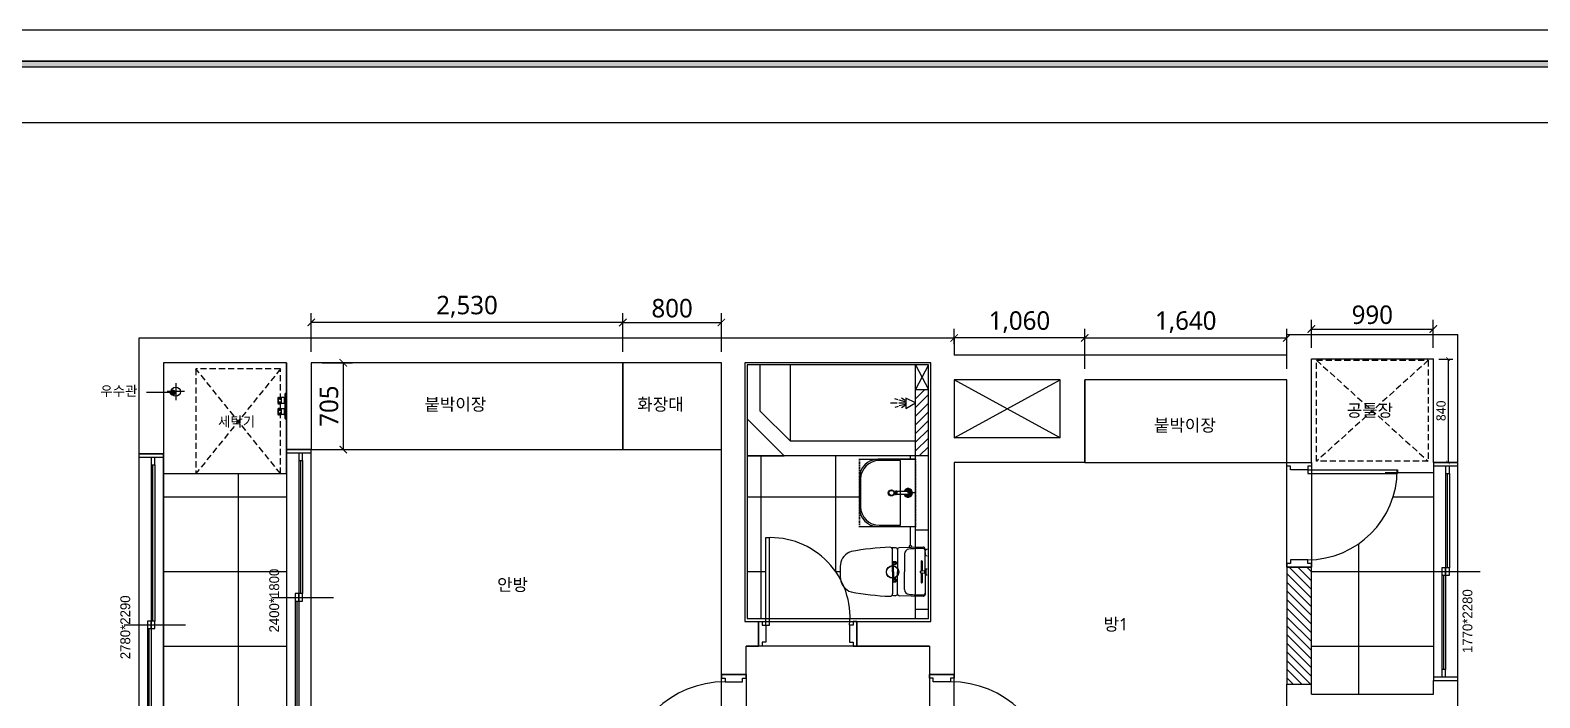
# Model space of a CAD drawing. Header units: inches. Extents: x 47110 to 276445, y 19043 to 183074.
# Drawn here: x 135595 to 147852, y 137089 to 142509 of the extents above; entities that cross this region are included whole.
import ezdxf
from ezdxf.enums import TextEntityAlignment as Align

# ---------------------------------------------------------------- set-up
doc = ezdxf.new("R2010")
doc.units = ezdxf.units.IN
doc.header["$LTSCALE"] = 50
doc.header["$MEASUREMENT"] = 0
doc.header["$PDSIZE"] = 700.071425
for name, pattern in [('DASHEDX2', [1.5, 1, -0.5]), ('DOT', [0.25, 0, -0.25]), ('HIDDEN', [0.375, 0.25, -0.125])]:
    doc.linetypes.add(name, pattern=pattern)
for name, color, linetype in [('03-WAL NEW', 3, 'Continuous'), ('04_FUR', 6, 'Continuous'), ('06-FUR', 6, 'Continuous'), ('08-HAT', 8, 'Continuous'), ('3.기호.계단선', 30, 'Continuous'), ('BATH', 4, 'Continuous'), ('C-WALL1', 2, 'Continuous'), ('CO-BATH', 6, 'Continuous'), ('fin', 5, 'Continuous'), ('FORM(YOURNAME)-11', 1, 'Continuous'), ('HAT', 8, 'Continuous'), ('HL', 6, 'HIDDEN'), ('Layer 1', 7, 'Continuous'), ('WAL NEW', 3, 'Continuous'), ('도면층2', 2, 'Continuous'), ('도면층4', 4, 'Continuous'), ('도면층5', 5, 'Continuous'), ('도면층8', 8, 'Continuous')]:
    doc.layers.add(name, color=color, linetype=linetype)
doc.layers.add('DIM', color=7, linetype='Continuous', lineweight=15)
doc.layers.add('text', color=7, linetype='Continuous', lineweight=0)
doc.styles.add('N 맑은고딕', font='malgun.ttf')
doc.styles.add('YOURNAME', font='@Microsoft JhengHei Light.ttf')
doc.styles.add('코레일둥고', font='')
doc.styles.get('코레일둥고').set_extended_font_data('THE정고딕110')
doc.dimstyles.new('JJ IN 30', dxfattribs={"dimscale": 30, "dimtxt": 2.5, "dimasz": 1, "dimexe": 1.25, "dimexo": 1.5, "dimtad": 1, "dimdec": 6, "dimlunit": 6, "dimtxsty": 'N 맑은고딕', "dimblk": 'ARCHTICK', "dimcen": 2.5, "dimclrd": 256, "dimclre": 256, "dimclrt": 256, "dimadec": 0, "dimazin": 0, "dimtfac": 1, "dimtdec": 6, "dimtix": 1, "dimtmove": 0, "dimatfit": 3, "dimldrblk": 'ARCHTICK', "dimfxl": 1, "dimarcsym": 0})
doc.dimstyles.new('JJ OUT 60', dxfattribs={"dimscale": 60, "dimtxt": 2.5, "dimasz": 1, "dimexe": 1.25, "dimexo": 1.5, "dimtad": 1, "dimdec": 6, "dimlunit": 6, "dimtxsty": 'N 맑은고딕', "dimblk": 'ARCHTICK', "dimcen": 2.5, "dimclrd": 256, "dimclre": 256, "dimclrt": 256, "dimadec": 0, "dimazin": 0, "dimtfac": 1, "dimtdec": 6, "dimtix": 1, "dimtmove": 0, "dimatfit": 3, "dimldrblk": 'ARCHTICK', "dimfxl": 1, "dimarcsym": 0})

# ---------------------------------------------------------------- blocks, each defined once
blk = doc.blocks.new('A$C004A4CAE')
at = {"layer": 'fin', "color": 6}
for p, q in [((0, 0), (0, 5)), ((200, 15), (10, 15)), ((36, 69), (36, 70)), ((84, 69), (36, 69)), ((51, 63), (36, 63)), ((51, 57), (36, 57)), ((51, 51), (36, 51)), ((36, 23), (36, 45)), ((84, 45), (36, 45)), ((82, 72), (38, 72)), ((82, 21), (38, 21)), ((43, 15), (43, 21)), ((84, 63), (69, 63)), ((84, 57), (69, 57)), ((84, 51), (69, 51)), ((77, 15), (77, 21)), ((84, 69), (84, 70)), ((84, 23), (84, 45)), ((126, 69), (126, 70)), ((174, 69), (126, 69)), ((141, 63), (126, 63)), ((141, 57), (126, 57)), ((141, 51), (126, 51)), ((174, 45), (126, 45)), ((126, 23), (126, 45)), ((172, 72), (128, 72)), ((172, 21), (128, 21)), ((133, 15), (133, 21)), ((174, 63), (159, 63)), ((174, 57), (159, 57)), ((174, 51), (159, 51)), ((167, 15), (167, 21)), ((174, 69), (174, 70)), ((174, 23), (174, 45)), ((210, 0), (210, 5))]:
    blk.add_line(p, q, dxfattribs=at)
for centre, radius, start, end in [((10, 5), 10, 90, 180), ((36, 66), 3, 90, 270), ((36, 60), 3, 90, 270), ((36, 54), 3, 90, 270), ((36, 48), 3, 90, 270), ((38, 70), 2, 90, 180), ((38, 23), 2, 180, 270), ((51, 66), 3, 90, 270), ((51, 60), 3, 90, 270), ((51, 54), 3, 90, 270), ((51, 48), 3, 90, 270), ((69, 66), 3, 270, 90), ((69, 60), 3, 270, 90), ((69, 54), 3, 270, 90), ((69, 48), 3, 270, 90), ((82, 70), 2, 0, 90), ((82, 23), 2, 270, 0), ((84, 66), 3, 270, 90), ((84, 60), 3, 270, 90), ((84, 54), 3, 270, 90), ((84, 48), 3, 270, 90), ((126, 66), 3, 90, 270), ((126, 60), 3, 90, 270), ((126, 54), 3, 90, 270), ((126, 48), 3, 90, 270), ((128, 70), 2, 90, 180), ((128, 23), 2, 180, 270), ((141, 66), 3, 90, 270), ((141, 60), 3, 90, 270), ((141, 54), 3, 90, 270), ((141, 48), 3, 90, 270), ((159, 66), 3, 270, 90), ((159, 60), 3, 270, 90), ((159, 54), 3, 270, 90), ((159, 48), 3, 270, 90), ((172, 70), 2, 0, 90), ((172, 23), 2, 270, 0), ((174, 66), 3, 270, 90), ((174, 60), 3, 270, 90), ((174, 54), 3, 270, 90), ((174, 48), 3, 270, 90), ((200, 5), 10, 0, 90)]:
    blk.add_arc(centre, radius, start, end, dxfattribs=at)
blk = doc.blocks.new('fffsere')
blk.add_circle((58066, 29979), 50)
at = {"layer": 'C-WALL1'}
for p, q in [((61266, 30869), (61266, 31539)), ((61266, 28149), (61266, 29069))]:
    blk.add_line(p, q, dxfattribs=at)
at = {"layer": 'Layer 1'}
blk.add_circle((52246, 31444), 37.5, dxfattribs=at)
at = {"layer": '도면층2'}
for p, q in [((58566, 31879), (51946, 31879)), ((51946, 31879), (51946, 30939)), ((58566, 31879), (58566, 31739)), ((61266, 31909), (62656, 31909)), ((61266, 31739), (61266, 31909)), ((62656, 30869), (62656, 31909)), ((53146, 31679), (52146, 31679)), ((52146, 31679), (52146, 30939)), ((53146, 31679), (53146, 30974)), ((56676, 31679), (53346, 31679)), ((53346, 31679), (53346, 30974)), ((56676, 29149), (56676, 31679)), ((61266, 31739), (58566, 31739)), ((61466, 30869), (61466, 31709)), ((61466, 31709), (62456, 31709)), ((62456, 30869), (62456, 31709)), ((59426, 31539), (58566, 31539)), ((58566, 31539), (58566, 31069)), ((59426, 31069), (59426, 31539)), ((59626, 30869), (59626, 31539)), ((61266, 31539), (59626, 31539)), ((59426, 31069), (58566, 31069)), ((52146, 30939), (51946, 30939)), ((51946, 30939), (52146, 30939)), ((53146, 30974), (53346, 30974)), ((59626, 30869), (58566, 30869)), ((58566, 30869), (58566, 29149)), ((62456, 30869), (62656, 30869)), ((56976, 29579), (56976, 29379)), ((57776, 29579), (57776, 29379)), ((56876, 29149), (56876, 29379)), ((56876, 29379), (56976, 29379)), ((57776, 29379), (58366, 29379)), ((58366, 29379), (58366, 29149)), ((56676, 29149), (56876, 29149)), ((58566, 29149), (58366, 29149)), ((61466, 28989), (61466, 29069)), ((62456, 28989), (62456, 29099)), ((62456, 29099), (62656, 29099)), ((62656, 28019), (62656, 29099)), ((61466, 28989), (62456, 28989))]:
    blk.add_line(p, q, dxfattribs=at)
blk.add_lwpolyline([(56866, 29579), (58376, 29579), (58376, 31679), (56866, 31679)], close=True, dxfattribs=at)
blk.add_lwpolyline([(58366, 29379), (56876, 29379)], dxfattribs=at)
at = {"layer": '도면층4'}
for p, q in [((52221, 31436), (52008, 31436)), ((52146, 30939), (51946, 30939)), ((51946, 30939), (51946, 28159)), ((52146, 30909), (51946, 30909)), ((52146, 28159), (52146, 30939)), ((53346, 30974), (53146, 30974)), ((53146, 30974), (53146, 28574)), ((53346, 30944), (53146, 30944)), ((53346, 28574), (53346, 30974)), ((52061, 29581), (52061, 30849)), ((53261, 29804), (53261, 30884)), ((62656, 30869), (62456, 30869)), ((62456, 30869), (62456, 29099)), ((62656, 30839), (62456, 30839)), ((62571, 30014), (62571, 30779)), ((62656, 29099), (62656, 30869)), ((57036, 29549), (57036, 30259)), ((57036, 30259), (57066, 30259)), ((57066, 29549), (57066, 30258)), ((62336, 29984), (62836, 29984)), ((62541, 29189), (62541, 29954)), ((53026, 29774), (53526, 29774)), ((53231, 28664), (53231, 29744)), ((51826, 29551), (52326, 29551)), ((56976, 29379), (56976, 29579)), ((56976, 29579), (56976, 29379)), ((57036, 29549), (57066, 29549)), ((57776, 29579), (57776, 29379)), ((52031, 28249), (52031, 29521)), ((57776, 29379), (56976, 29379)), ((56676, 28249), (56676, 29149)), ((56676, 29149), (56876, 29149)), ((56876, 29149), (56876, 28249)), ((58366, 29149), (58366, 28249)), ((58566, 29149), (58366, 29149)), ((58566, 28249), (58566, 29149)), ((62456, 29129), (62656, 29129)), ((62456, 29099), (62656, 29099))]:
    blk.add_line(p, q, dxfattribs=at)
at = {"layer": '도면층4', "const_width": 25}
blk.add_lwpolyline([(52233, 31436, -1), (52208, 31436, -1)], format="xyb", close=True, dxfattribs=at)
at = {"layer": '도면층4'}
for points in [[(52046, 30849), (52076, 30849), (52076, 30909), (52046, 30909)], [(53246, 30884), (53276, 30884), (53276, 30944), (53246, 30944)], [(62556, 30779), (62586, 30779), (62586, 30839), (62556, 30839)], [(62526, 29954), (62556, 29954), (62556, 30014), (62526, 30014)], [(62556, 29954), (62586, 29954), (62586, 30014), (62556, 30014)], [(53216, 29744), (53246, 29744), (53246, 29804), (53216, 29804)], [(53246, 29744), (53276, 29744), (53276, 29804), (53246, 29804)], [(52016, 29521), (52046, 29521), (52046, 29581), (52016, 29581)], [(52046, 29521), (52076, 29521), (52076, 29581), (52046, 29581)], [(62526, 29129), (62556, 29129), (62556, 29189), (62526, 29189)]]:
    blk.add_lwpolyline(points, close=True, dxfattribs=at)
for points in [[(56976, 29579), (57006, 29579), (57006, 29549), (57036, 29549), (57036, 29409), (57006, 29409), (57006, 29379), (56976, 29379), (56976, 29579)], [(57776, 29579), (57746, 29579), (57746, 29549), (57716, 29549), (57716, 29409), (57746, 29409), (57746, 29379), (57776, 29379), (57776, 29579)], [(56676, 29149), (56676, 29119), (56706, 29119), (56706, 29089), (56846, 29089), (56846, 29119), (56876, 29119), (56876, 29149), (56676, 29149)], [(58566, 29149), (58566, 29119), (58536, 29119), (58536, 29089), (58396, 29089), (58396, 29119), (58366, 29119), (58366, 29149), (58566, 29149)]]:
    blk.add_lwpolyline(points, dxfattribs=at)
at = {"layer": '도면층5'}
for p, q in [((52246, 31514), (52246, 31374)), ((52316, 31444), (52176, 31444)), ((52046, 30849), (52046, 29581)), ((52076, 30849), (52076, 29581)), ((53246, 30884), (53246, 29804)), ((53276, 30884), (53276, 29804)), ((62556, 30779), (62556, 30014)), ((62586, 30779), (62586, 30014)), ((62526, 29954), (62526, 29189)), ((62556, 29954), (62556, 29189)), ((53216, 29744), (53216, 28664)), ((53246, 29744), (53246, 28664)), ((52016, 29521), (52016, 28249)), ((52046, 29521), (52046, 28249))]:
    blk.add_line(p, q, dxfattribs=at)
for centre, radius, start, end in [((57074, 29613), 646, 354.2444, 93.3276), ((56706, 28279), 810, 90, 177.8774), ((58536, 28279), 810, 2.1226, 90)]:
    blk.add_arc(centre, radius, start, end, dxfattribs=at)
at = {"layer": '도면층8'}
for p, q in [((58566, 31069), (59426, 31539)), ((59426, 31069), (58566, 31539))]:
    blk.add_line(p, q, dxfattribs=at)
at = {"rotation": 90}
blk.add_blockref('A$C004A4CAE', (53146, 31221), dxfattribs=at)
at = {"layer": '06-FUR', "color": 7, "linetype": 'DASHEDX2', "style": 'N 맑은고딕'}
blk.add_text('우수관', height=80, dxfattribs=at).set_placement((51634, 31409))
at = {"layer": '도면층4', "style": '코레일둥고'}
for s, p in [('2400*1800', (53085, 29489)), ('2780*2290', (51876, 29272)), ('1770*2280', (62773, 29322))]:
    blk.add_text(s, height=80, rotation=90, dxfattribs=at).set_placement(p)
blk = doc.blocks.new('_ArchTick')
at = {"color": 0, "linetype": 'ByBlock', "const_width": 0.15}
blk.add_lwpolyline([(-0.5, -0.5), (0.5, 0.5)], dxfattribs=at)
blk = doc.blocks.new('*D382')
at = {"layer": 'Defpoints', "color": 0, "transparency": 16777216}
for p in [(137877, 140136), (137877, 139809), (140407, 139809)]:
    blk.add_point(p, dxfattribs=at)
at = {"layer": 'DIM', "lineweight": -2, "transparency": 16777216}
for p, q in [((137877, 139899), (137877, 140211)), ((140407, 140136), (137877, 140136)), ((140407, 139899), (140407, 140211))]:
    blk.add_line(p, q, dxfattribs=at)
at = {"layer": 'DIM', "lineweight": -2, "transparency": 16777216, "xscale": 60, "yscale": 60, "zscale": 60, "rotation": 180}
blk.add_blockref('_ArchTick', (137877, 140136), dxfattribs=at)
at = {"layer": 'DIM', "lineweight": -2, "transparency": 16777216, "xscale": 60, "yscale": 60, "zscale": 60}
blk.add_blockref('_ArchTick', (140407, 140136), dxfattribs=at)
at = {"layer": 'DIM', "transparency": 16777216, "insert": (139142, 140264), "char_height": 150, "attachment_point": 5, "style": 'N 맑은고딕'}
blk.add_mtext('2,530', dxfattribs=at)
blk = doc.blocks.new('*D383')
at = {"layer": 'Defpoints', "color": 0, "transparency": 16777216}
for p in [(141207, 140136), (140407, 139809), (141207, 139809)]:
    blk.add_point(p, dxfattribs=at)
at = {"layer": 'DIM', "lineweight": -2, "transparency": 16777216}
for p, q in [((140407, 139899), (140407, 140211)), ((140407, 140136), (141207, 140136)), ((141207, 139899), (141207, 140211))]:
    blk.add_line(p, q, dxfattribs=at)
at = {"layer": 'DIM', "lineweight": -2, "transparency": 16777216, "xscale": 60, "yscale": 60, "zscale": 60, "rotation": 180}
blk.add_blockref('_ArchTick', (140407, 140136), dxfattribs=at)
at = {"layer": 'DIM', "lineweight": -2, "transparency": 16777216, "xscale": 60, "yscale": 60, "zscale": 60}
blk.add_blockref('_ArchTick', (141207, 140136), dxfattribs=at)
at = {"layer": 'DIM', "transparency": 16777216, "insert": (140807, 140251), "char_height": 150, "attachment_point": 5, "style": 'N 맑은고딕'}
blk.add_mtext('800', dxfattribs=at)
blk = doc.blocks.new('*D384')
at = {"layer": 'Defpoints', "color": 0, "transparency": 16777216}
for p in [(137877, 139809), (137877, 139104), (138137, 139104)]:
    blk.add_point(p, dxfattribs=at)
at = {"layer": 'DIM', "lineweight": -2, "transparency": 16777216}
for p, q in [((137967, 139809), (138212, 139809)), ((138137, 139809), (138137, 139104)), ((137967, 139104), (138212, 139104))]:
    blk.add_line(p, q, dxfattribs=at)
at = {"layer": 'DIM', "lineweight": -2, "transparency": 16777216, "xscale": 60, "yscale": 60, "zscale": 60}
for p, rotation in [((138137, 139809), 90), ((138137, 139104), 270)]:
    blk.add_blockref('_ArchTick', p, dxfattribs=dict(at, rotation=rotation))
at = {"layer": 'DIM', "transparency": 16777216, "insert": (138022, 139457), "char_height": 150, "attachment_point": 5, "rotation": 90, "style": 'N 맑은고딕'}
blk.add_mtext('705', dxfattribs=at)
blk = doc.blocks.new('*D397')
at = {"layer": 'Defpoints', "color": 0, "transparency": 16777216}
for p in [(145797, 140010), (144157, 139669), (145797, 139669)]:
    blk.add_point(p, dxfattribs=at)
at = {"layer": 'DIM', "lineweight": -2, "transparency": 16777216}
for p, q in [((144157, 139759), (144157, 140085)), ((144157, 140010), (145797, 140010)), ((145797, 139759), (145797, 140085))]:
    blk.add_line(p, q, dxfattribs=at)
at = {"layer": 'DIM', "lineweight": -2, "transparency": 16777216, "xscale": 60, "yscale": 60, "zscale": 60, "rotation": 180}
blk.add_blockref('_ArchTick', (144157, 140010), dxfattribs=at)
at = {"layer": 'DIM', "lineweight": -2, "transparency": 16777216, "xscale": 60, "yscale": 60, "zscale": 60}
blk.add_blockref('_ArchTick', (145797, 140010), dxfattribs=at)
at = {"layer": 'DIM', "transparency": 16777216, "insert": (144977, 140138), "char_height": 150, "attachment_point": 5, "style": 'N 맑은고딕'}
blk.add_mtext('1,640', dxfattribs=at)
blk = doc.blocks.new('*D398')
at = {"layer": 'Defpoints', "color": 0, "transparency": 16777216}
for p in [(143097, 140010), (143097, 139869), (144157, 139669)]:
    blk.add_point(p, dxfattribs=at)
at = {"layer": 'DIM', "lineweight": -2, "transparency": 16777216}
for p, q in [((143097, 139959), (143097, 140085)), ((144157, 140010), (143097, 140010)), ((144157, 139759), (144157, 140085))]:
    blk.add_line(p, q, dxfattribs=at)
at = {"layer": 'DIM', "lineweight": -2, "transparency": 16777216, "xscale": 60, "yscale": 60, "zscale": 60, "rotation": 180}
blk.add_blockref('_ArchTick', (143097, 140010), dxfattribs=at)
at = {"layer": 'DIM', "lineweight": -2, "transparency": 16777216, "xscale": 60, "yscale": 60, "zscale": 60}
blk.add_blockref('_ArchTick', (144157, 140010), dxfattribs=at)
at = {"layer": 'DIM', "transparency": 16777216, "insert": (143627, 140138), "char_height": 150, "attachment_point": 5, "style": 'N 맑은고딕'}
blk.add_mtext('1,060', dxfattribs=at)
blk = doc.blocks.new('*D399')
at = {"layer": 'Defpoints', "color": 0, "transparency": 16777216}
for p in [(146987, 140083), (145997, 139839), (146987, 139839)]:
    blk.add_point(p, dxfattribs=at)
at = {"layer": 'DIM', "lineweight": -2, "transparency": 16777216}
for p, q in [((145997, 139929), (145997, 140158)), ((146987, 139929), (146987, 140158)), ((145997, 140083), (146987, 140083))]:
    blk.add_line(p, q, dxfattribs=at)
at = {"layer": 'DIM', "lineweight": -2, "transparency": 16777216, "xscale": 60, "yscale": 60, "zscale": 60, "rotation": 180}
blk.add_blockref('_ArchTick', (145997, 140083), dxfattribs=at)
at = {"layer": 'DIM', "lineweight": -2, "transparency": 16777216, "xscale": 60, "yscale": 60, "zscale": 60}
blk.add_blockref('_ArchTick', (146987, 140083), dxfattribs=at)
at = {"layer": 'DIM', "transparency": 16777216, "insert": (146492, 140198), "char_height": 150, "attachment_point": 5, "style": 'N 맑은고딕'}
blk.add_mtext('990', dxfattribs=at)
blk = doc.blocks.new('FORM-PLAN')
at = {"layer": 'FORM(YOURNAME)-11'}
h = blk.add_hatch(color=256, dxfattribs=at)
h.dxf.hatch_style = 1
h.paths.add_polyline_path([(-71444, 55115), (10556, 55115), (10556, 54915), (-71444, 54915)])
h.paths.add_polyline_path([(-71444, -2085), (10556, -2085), (10556, -2285), (-71444, -2285)])
at = {"layer": 'Defpoints', "color": 158}
for points in [[(-71444, -2285), (10556, -2285), (10556, 55115), (-71444, 55115)], [(-69444, 53115), (-64, 53115), (-64, 1215), (-69444, 1215)]]:
    blk.add_lwpolyline(points, close=True, dxfattribs=at)
at = {"layer": 'FORM(YOURNAME)-11', "color": 250}
blk.add_lwpolyline([(-72444, -3285), (11556, -3285), (11556, 56115), (-72444, 56115)], close=True, dxfattribs=at)
at = {"layer": 'FORM(YOURNAME)-11'}
blk.add_lwpolyline([(-71444, 55115), (10556, 55115), (10556, 54915), (-71444, 54915)], close=True, dxfattribs=at)
at = {"layer": 'FORM(YOURNAME)-11', "color": 3, "style": 'YOURNAME'}
for tag, height, p in [('1', 450, (9905, 18188)), ('2', 450, (9905, 17544)), ('3', 450, (9905, 16257)), ('4', 450, (9905, 14326)), ('5', 515, (9905, 12009)), ('6', 515, (9905, 9757)), ('7', 515, (9905, 7504)), ('8', 515, (9905, 5252)), ('9', 515, (9905, 2999)), ('10', 515, (5655, 811)), ('11', 515, (9905, 747)), ('12', 515, (5655, -1441)), ('13', 515, (9905, -1441))]:
    blk.add_attdef(tag, text='', height=height, dxfattribs=at).set_placement(p, align=Align.MIDDLE_RIGHT)
blk = doc.blocks.new('*D420')
at = {"layer": 'Defpoints', "color": 0, "transparency": 16777216}
for p in [(146987, 139839), (146987, 138999), (147107, 138999)]:
    blk.add_point(p, dxfattribs=at)
at = {"layer": 'DIM', "lineweight": -2, "transparency": 16777216}
for p, q in [((147032, 139839), (147145, 139839)), ((147107, 139839), (147107, 138999)), ((147032, 138999), (147145, 138999))]:
    blk.add_line(p, q, dxfattribs=at)
at = {"layer": 'DIM', "lineweight": -2, "transparency": 16777216, "xscale": 30, "yscale": 30, "zscale": 30}
for p, rotation in [((147107, 139839), 90), ((147107, 138999), 270)]:
    blk.add_blockref('_ArchTick', p, dxfattribs=dict(at, rotation=rotation))
at = {"layer": 'DIM', "transparency": 16777216, "insert": (147050, 139419), "char_height": 75, "attachment_point": 5, "rotation": 90, "style": 'N 맑은고딕'}
blk.add_mtext('840', dxfattribs=at)

msp = doc.modelspace()

# ---------------------------------------------------------------- hatches: boundary and pattern name
at = {"layer": 'HAT', "true_color": 0xd19cc7, "transparency": 33554559}
h = msp.add_hatch(dxfattribs=at)
h.set_pattern_fill('NET', color=9, scale=4850)
h.set_pattern_definition([(0, (51805.94, 28988.7), (0, 606.25), []), (90, (51805.94, 28988.7), (-606.25, 4e-14), [])])
h.paths.add_polyline_path([(142327.4644833, 139025.1294691), (142782.4644833, 139025.1294691), (142782.4644833, 139052.6294691), (141417.4644833, 139052.6294691), (141417.4644833, 137732.6294691), (141567.4644833, 137732.6294691), (141567.4644833, 138389.3407211), (141578.7151896, 138389.3407211, -0.2886437378), (142175.5200074, 138046.5408434, -0.0150816352), (142174.4266747, 138054.0316878, -0.0362346677), (142170.1745496, 138112.6294691, -0.0362346677), (142174.4266747, 138171.2272504, -0.2920779423), (142259.7131862, 138276.0236067, -0.0361212133), (142575.987717, 138311.8946172, -0.2003231974), (142590.4362267, 138306.5435923, -0.0035151689), (142621.3578628, 138307.3858061, -0.371723976), (142636.0634238, 138292.9869149, -0.407252388), (142650.7060782, 138307.9826578), (142730.9841413, 138309.8956681), (142730.9841413, 138317.5832146, -0.4142135624), (142734.9841413, 138321.5832146), (142747.100419, 138321.5832146, -0.4142135624), (142751.100419, 138317.5832146), (142751.100419, 138310.375035), (142782.4644833, 138311.1224345), (142782.4644833, 138480.1294691), (142477.4644833, 138480.1294691), (142327.4644833, 138480.1294691)])
h = msp.add_hatch(dxfattribs=at)
h.set_pattern_fill('ANSI37', color=9, scale=4850, angle=45)
h.set_pattern_definition([(90, (51805.94, 28988.7), (-606.25, 0), []), (180, (51805.94, 28988.7), (-6e-14, -606.25), [])])
h.paths.add_polyline_path([(137677.4644833, 138909.3407211), (136677.4644833, 138909.3407211), (136677.4644833, 136294.3407211), (136707.4644833, 136294.3407211), (136737.4644833, 136294.3407211), (136737.4644833, 136964.8964673), (136767.4644833, 136964.8964673), (136767.4644833, 136964.5821285, -0.4060245908), (137437.7058906, 136294.3407211), (137677.4644833, 136294.3407211), (137677.4644833, 136704.3407211)])
h.paths.add_polyline_path([(137547.1433801, 136422.5910664, -0.6029190322), (137527.5909624, 136412.2705332, 0.0394400688), (137526.9644833, 136404.3407211), (137577.4644833, 136404.3407211), (137577.4644833, 136454.8407211, 0.2348560061), (137537.2040837, 136434.8259672, -0.354997368)], flags=16)
h.paths.add_polyline_path([(146987.4644833, 138919.3407211), (146695.5660108, 138919.3407211), (146695.5660108, 138909.3407211), (146694.3935657, 138909.3407211, -0.3893641985), (145997.4644833, 138210.0625001), (145997.4644833, 137199.3407211), (145997.4644833, 137119.3407211), (146987.4644833, 137119.3407211), (146987.4644833, 137229.3407211)])
h.paths.add_polyline_path([(137636.7546696, 137599.9096093), (137636.7546696, 138272.2905616), (137516.7546696, 138272.2905616), (137516.7546696, 137599.9096093)], flags=24)
h.paths.add_polyline_path([(136999.4001247, 136554.6576862), (137385.7316465, 136554.6576862), (137385.7316465, 136711.913121), (136999.4001247, 136711.913121)], flags=25)
h.paths.add_polyline_path([(146158.8976988, 137432.7990871), (146158.8976988, 138105.1800395), (146038.8976988, 138105.1800395), (146038.8976988, 137432.7990871)], flags=24)
at = {"layer": 'WAL NEW'}
h = msp.add_hatch(dxfattribs=at)
h.set_pattern_fill('_USER', color=256, scale=50, angle=45, pattern_type=0)
h.set_pattern_definition([(45, (84398.625, 108073.954), (-35.35534, 35.35534), [])])
h.paths.add_polyline_path([(142782.4644833, 139052.6294691), (142887.4644833, 139052.6294691), (142887.4644833, 139592.6294691), (142782.4644833, 139592.6294691)])
h = msp.add_hatch(dxfattribs=at)
h.set_pattern_fill('_USER', color=256, scale=50, angle=-45, pattern_type=0)
h.set_pattern_definition([(315, (84124.405, 108130.665), (35.35534, 35.35534), [])])
h.paths.add_polyline_path([(145797.4644833, 137199.3407211), (145997.4644833, 137199.3407211), (145997.4644833, 138149.3407211), (145797.4644833, 138149.3407211)])

# ---------------------------------------------------------------- linework, layer by layer
at = {"color": 8}
msp.add_line((142782.4644833, 138752.6294691), (142717.4644833, 138752.6294691), dxfattribs=at)
msp.add_circle((142597.4644833, 138112.6294691), 50, dxfattribs=at)
at = {"layer": '03-WAL NEW'}
for p, q in [((141522.4644833, 139417.3350966), (141522.4644833, 139792.6294691)), ((141767.1701107, 139172.6294691), (141767.1701107, 139792.6294691)), ((142782.4644833, 137732.6294691), (142782.4644833, 139792.6294691)), ((141522.4644833, 139417.3350966), (141767.1701107, 139172.6294691)), ((142782.4644833, 139172.6294691), (141767.1701107, 139172.6294691)), ((142887.4644833, 139052.6294691), (141417.4644833, 139052.6294691)), ((142782.4644833, 138452.6294691), (142887.4644833, 138452.6294691)), ((142782.4644833, 137807.6294691), (142887.4644833, 137807.6294691))]:
    msp.add_line(p, q, dxfattribs=at)
for points in [[(142782.4644833, 139592.6294691), (142887.4644833, 139592.6294691)], [(141417.4644833, 139052.6294691), (141717.4644833, 139052.6294691), (141417.4644833, 139352.6294691), (141417.4644833, 139052.6294691)]]:
    msp.add_lwpolyline(points, dxfattribs=at)
at = {"layer": '04_FUR'}
for points in [[(140407.4644833, 139104.3407211), (141207.4644833, 139104.3407211), (141207.4644833, 139809.3407211), (140407.4644833, 139809.3407211)], [(145797.4644833, 139669.3407211), (144157.4644833, 139669.3407211), (144157.4644833, 138999.3407211), (145797.4644833, 138999.3407211)]]:
    msp.add_lwpolyline(points, close=True, dxfattribs=at)
at = {"layer": '06-FUR', "color": 8, "linetype": 'DASHEDX2'}
for p, q in [((137627.4644833, 139759.3407211), (136941.4644833, 138909.3407211)), ((137627.4644833, 138909.3407211), (136941.4644833, 139759.3407211)), ((146946.4644833, 139829.3407211), (146038.4644833, 139009.3407211)), ((146038.4644833, 139829.3407211), (146946.4644833, 139009.3407211))]:
    msp.add_line(p, q, dxfattribs=at)
for points in [[(137627.4644833, 139759.3407211), (136941.4644833, 139759.3407211), (136941.4644833, 138909.3407211), (137627.4644833, 138909.3407211)], [(146946.4644833, 139009.3407211), (146038.4644833, 139009.3407211), (146038.4644833, 139829.3407211), (146946.4644833, 139829.3407211)], [(146038.4644833, 139829.3407211), (146946.4644833, 139829.3407211), (146946.4644833, 139009.3407211), (146038.4644833, 139009.3407211)]]:
    msp.add_lwpolyline(points, close=True, dxfattribs=at)
at = {"layer": '06-FUR'}
msp.add_lwpolyline([(140407.4644833, 139809.3407211), (137877.4644833, 139809.3407211), (137877.4644833, 139104.3407211), (140407.4644833, 139104.3407211)], close=True, dxfattribs=at)
at = {"layer": '08-HAT', "color": 1}
for p, q in [((142782.4644833, 139792.6294691), (142887.4644833, 139592.6294691)), ((142887.4644833, 139792.6294691), (142782.4644833, 139592.6294691))]:
    msp.add_line(p, q, dxfattribs=at)
at = {"layer": '3.기호.계단선', "color": 8}
msp.add_lwpolyline([(136677.4644833, 138909.3407211), (137677.4644833, 138909.3407211), (137677.4644833, 139809.3407211), (136677.4644833, 139809.3407211)], close=True, dxfattribs=at)
at = {"layer": 'BATH', "color": 8}
for p, q in [((142633.8474153, 139481.3257061), (142580.3978936, 139481.3257061)), ((142643.6252545, 139507.4091663), (142614.9447468, 139515.8869058)), ((142700.98627, 139481.3257061), (142648.3258607, 139481.3257061)), ((142699.0302246, 139491.7590902), (142650.7952322, 139504.1489387)), ((142698.3784085, 139501.5405927), (142668.3942684, 139520.4508963)), ((142782.4644833, 139482.6294691), (142704.897167, 139522.4073608)), ((142704.897167, 139522.4073608), (142704.897167, 139438.2875869)), ((142704.897167, 139438.2875869), (142782.4644833, 139482.6294691)), ((142643.6252545, 139455.242246), (142614.9447468, 139446.7645064)), ((142699.0302246, 139470.892322), (142650.7952322, 139458.5024735)), ((142698.3784085, 139461.1108195), (142668.3942684, 139442.2005159))]:
    msp.add_line(p, q, dxfattribs=at)
at = {"layer": 'BATH'}
msp.add_lwpolyline([(142887.4644833, 139792.6294691), (141417.4644833, 139792.6294691), (141417.4644833, 137732.6294691), (142887.4644833, 137732.6294691)], close=True, dxfattribs=at)
at = {"layer": 'CO-BATH', "color": 8}
for p, q in [((142782.4644833, 139025.1294691), (142477.4644833, 139025.1294691)), ((142662.4644833, 139015.1294691), (142487.4644833, 139015.1294691)), ((142662.4644833, 138490.1294691), (142662.4644833, 139015.1294691)), ((142782.4644833, 138480.1294691), (142782.4644833, 139025.1294691)), ((142327.4644833, 138875.1294691), (142327.4644833, 138630.1294691)), ((142337.4644833, 138865.1294691), (142337.4644833, 138640.1294691)), ((142626.964477, 138767.1295741), (142621.964477, 138767.1295719)), ((142621.9644895, 138767.1295719), (142621.964477, 138738.1295719)), ((142626.9644895, 138767.1295698), (142626.964477, 138738.1295698)), ((142631.9644774, 138766.1295763), (142626.9644774, 138766.1295741)), ((142631.9644891, 138766.1295676), (142631.9644774, 138739.1295676)), ((142722.4644887, 138765.1294691), (142631.9644887, 138765.1295676)), ((142626.964477, 138738.1295698), (142621.964477, 138738.1295719)), ((142631.9644774, 138739.1295676), (142626.9644774, 138739.1295698)), ((142722.4644778, 138740.1294691), (142631.9644778, 138740.1295676)), ((142477.4644833, 138480.1294691), (142782.4644833, 138480.1294691)), ((142487.4644833, 138490.1294691), (142662.4644833, 138490.1294691))]:
    msp.add_line(p, q, dxfattribs=at)
at = {"layer": 'CO-BATH', "color": 8, "linetype": 'DOT'}
msp.add_lwpolyline([(142327.4644833, 139025.1294691), (142327.4644833, 138480.1294691), (142782.4644833, 138480.1294691), (142782.4644833, 139025.1294691)], close=True, dxfattribs=at)
at = {"layer": 'CO-BATH', "color": 8}
for radius in [25, 20]:
    msp.add_circle((142587.4644833, 138752.6294691), radius, dxfattribs=at)
for centre, radius, start, end in [((142477.4644833, 138875.1294691), 150, 90, 180), ((142487.4644833, 138865.1294691), 150, 90, 180), ((142722.4644833, 138752.6294691), 35, 200.9248076268, 159.0751427635), ((142722.4644833, 138752.6294691), 30, 204.6242935494, 155.3756568408), ((142722.4644833, 138752.6294691), 25, 209.9999752006, 149.9999752005), ((142722.4644833, 138752.6294691), 18, 223.982938328, 136.0170120674), ((142722.4644833, 138752.6294691), 12.5, 269.9999751939, 89.9999751939), ((142477.4644833, 138630.1294691), 150, 180, 270), ((142487.4644833, 138640.1294691), 150, 180, 270)]:
    msp.add_arc(centre, radius, start, end, dxfattribs=at)
at = {"layer": 'fin', "color": 8}
for p, q in [((142596.8019658, 138112.6294691), (142596.8019658, 138291.9111991)), ((142636.0634238, 138292.9869149), (142636.0634238, 138112.6294691)), ((142693.8687484, 138257.8674095), (142693.8687484, 138112.6294691)), ((142861.0634238, 138120.6082741), (142861.0634238, 138285.2215345)), ((142862.4644833, 138268.3627056), (142862.4644833, 138280.8493619)), ((142862.4644833, 138268.3627056), (142862.4644833, 138255.8760493)), ((142596.8019658, 138112.6294691), (142596.8019658, 137933.3477391)), ((142636.0634238, 137932.2720233), (142636.0634238, 138112.6294691)), ((142693.8687484, 137967.3915287), (142693.8687484, 138112.6294691)), ((142861.0634238, 138104.6506642), (142861.0634238, 137940.0374037))]:
    msp.add_line(p, q, dxfattribs=at)
for points in [[(142636.0634238, 138292.9869149, 0.371723976), (142621.3578628, 138307.3858061, 0.0035151689), (142590.4362267, 138306.5435923, 0.3205412258)], [(142861.0634238, 138285.2215345), (142861.0634238, 138297.6337263, 0.4212091712), (142845.7060782, 138312.6294691), (142650.7060782, 138307.9826578, 0.0016585691)], [(142636.0634238, 137932.2720233, -0.371723976), (142621.3578628, 137917.8731322, -0.0035151689), (142590.4362267, 137918.715346, -0.3205412258)], [(142861.0634238, 137940.0374037), (142861.0634238, 137927.625212, -0.4212091712), (142845.7060782, 137912.6294691), (142650.7060782, 137917.2762804, -0.0016585691)]]:
    msp.add_lwpolyline(points, format="xyb", dxfattribs=at)
for centre, radius, start, end in [((142299.1167193, 138156.8532177), 125.5158159, 108.296400659, 173.4240775282), ((142665.7948369, 136107.8346347), 2205.8888742, 92.3332958999, 100.6080706256), ((142576.8019658, 138291.9111991), 20, 0, 92.3332958999), ((142651.0634238, 138292.9869149), 15, 91.3650887068, 180), ((142733.8310693, 138256.1316371), 40, 95.9437479431, 177.5129081325), ((142833.2409968, 137301.2925583), 1000, 89.3115940355, 95.9437479431), ((142845.0634238, 138285.2215345), 16, 0, 89.3115940355), ((142877.4644833, 138280.8493619), 15, 90, 180), ((142877.4644833, 138255.8760493), 15, 180, 270), ((142576.0634238, 138112.6294691), 405.8888742, 171.6992574228, 180), ((142576.0634238, 138112.6294691), 405.8888742, 180, 188.3007425772), ((142299.1167193, 138068.4057206), 125.5158159, 186.5759224718, 251.703599341), ((142665.7948369, 140117.4243035), 2205.8888742, 259.3919293744, 267.6667040984), ((142576.8019658, 137933.3477391), 20, 267.6667040984, 0), ((142651.0634238, 137932.2720233), 15, 180, 268.6349112932), ((142733.8310693, 137969.1273012), 40, 182.4870918675, 264.0562520569), ((142833.2409968, 138923.9663799), 1000, 264.0562520569, 270.6884059645), ((142845.0634238, 137940.0374037), 16, 270.6884059645, 0)]:
    msp.add_arc(centre, radius, start, end, dxfattribs=at)
at = {"layer": 'HAT'}
msp.add_line((146597.4644833, 138919.3407211), (146987.4644833, 138919.3407211), dxfattribs=at)
at = {"layer": 'HL', "color": 8, "linetype": 'Continuous'}
for p, q in [((142730.9841413, 138317.5832146), (142730.9841413, 138309.8956681)), ((142747.100419, 138321.5832146), (142734.9841413, 138321.5832146)), ((142751.100419, 138317.5832146), (142751.100419, 138310.375035)), ((142603.8502361, 138112.6294691), (142603.8502361, 138158.9465028)), ((142829.4644833, 138199.1294691), (142829.4644833, 138120.1046271)), ((142836.4644833, 138199.1294691), (142836.4644833, 138121.1436762)), ((142867.4644833, 138136.6294691), (142877.4644833, 138136.6294691)), ((142867.4644833, 138136.6294691), (142867.4644833, 138088.6294691)), ((142603.8502361, 138112.6294691), (142603.8502361, 138066.3124354)), ((142821.3498912, 138118.6202713), (142855.7147918, 138123.9664651)), ((142821.3498912, 138118.6202713), (142821.3498912, 138106.638667)), ((142821.3498912, 138106.638667), (142855.7147918, 138101.2924731)), ((142829.4644833, 138105.1638675), (142829.4644833, 138026.1294691)), ((142836.4644833, 138104.1315078), (142836.4644833, 138026.1294691)), ((142855.7147918, 138123.9664651), (142862.7147918, 138119.5714464)), ((142855.7147918, 138123.9664651), (142855.7147918, 138101.2924731)), ((142855.7147918, 138101.2924731), (142862.7147918, 138105.6874918)), ((142862.7147918, 138119.5714464), (142867.4644833, 138125.0153146)), ((142862.7147918, 138119.5714464), (142862.7147918, 138105.6874918)), ((142862.7147918, 138105.6874918), (142867.4644833, 138100.2436237)), ((142867.4644833, 138088.6294691), (142877.4644833, 138088.6294691))]:
    msp.add_line(p, q, dxfattribs=at)
for points in [[(142596.8019658, 138195.1915276), (142620.9950472, 138195.1915276, -0.4142135624), (142624.9950472, 138191.1915276), (142624.9950472, 138174.7173918, -0.4142135624), (142620.9950472, 138170.7173918), (142605.4235526, 138170.7173918), (142596.8019658, 138170.7173918)], [(142605.4235526, 138170.7173918), (142605.4235526, 138160.9465028, -0.4142135624), (142603.4235526, 138158.9465028), (142596.8019658, 138158.9465028)], [(142605.4235526, 138054.5415465), (142605.4235526, 138064.3124354, 0.4142135624), (142603.4235526, 138066.3124354), (142596.8019658, 138066.3124354)], [(142596.8019658, 138030.0674107), (142620.9950472, 138030.0674107, 0.4142135624), (142624.9950472, 138034.0674107), (142624.9950472, 138050.5415465, 0.4142135624), (142620.9950472, 138054.5415465), (142605.4235526, 138054.5415465), (142596.8019658, 138054.5415465)]]:
    msp.add_lwpolyline(points, format="xyb", dxfattribs=at)
for centre in [(142611.0634238, 138182.6294691), (142611.0634238, 138042.6294691)]:
    msp.add_circle(centre, 8, dxfattribs=at)
for centre, radius, start, end in [((142734.9841413, 138317.5832146), 4, 90, 180), ((142747.100419, 138317.5832146), 4, 0, 90), ((142832.9644833, 138199.1294691), 3.5, 0, 180), ((142832.9644833, 138026.1294691), 3.5, 180, 0)]:
    msp.add_arc(centre, radius, start, end, dxfattribs=at)
at = {"layer": 'WAL NEW'}
msp.add_lwpolyline([(145797.4644833, 137199.3407211), (145997.4644833, 137199.3407211), (145997.4644833, 138149.3407211), (145797.4644833, 138149.3407211)], close=True, dxfattribs=at)
at = {"layer": '도면층4'}
for p, q in [((145797.4644833, 138149.3407211), (145797.4644833, 138999.3407211)), ((145997.4644833, 138999.3407211), (145997.4644833, 138149.3407211)), ((145965.0102646, 138939.3407211), (146695.5660108, 138939.3407211)), ((145967.4644833, 138939.3407211), (145967.4644833, 138909.3407211)), ((145967.4644833, 138909.3407211), (146697.4644833, 138909.3407211)), ((146695.5660108, 138939.3407211), (146695.5660108, 138909.3407211)), ((145997.4644833, 138149.3407211), (145797.4644833, 138149.3407211))]:
    msp.add_line(p, q, dxfattribs=at)
for points in [[(145997.4644833, 138999.3407211), (145997.4644833, 138969.3407211), (145967.4644833, 138969.3407211), (145967.4644833, 138939.3407211), (145827.4644833, 138939.3407211), (145827.4644833, 138969.3407211), (145797.4644833, 138969.3407211), (145797.4644833, 138999.3407211), (145997.4644833, 138999.3407211)], [(145997.4644833, 138149.3407211), (145997.4644833, 138179.3407211), (145967.4644833, 138179.3407211), (145967.4644833, 138209.3407211), (145827.4644833, 138209.3407211), (145827.4644833, 138179.3407211), (145797.4644833, 138179.3407211), (145797.4644833, 138149.3407211), (145997.4644833, 138149.3407211)]]:
    msp.add_lwpolyline(points, dxfattribs=at)
at = {"layer": '도면층5'}
msp.add_arc((145965.0102646, 138939.3407211), 730, 270, 0, dxfattribs=at)

# ---------------------------------------------------------------- block references
at = {"xscale": 0.2500000000000001, "yscale": 0.2500000000000001, "zscale": 0.2500000000000001}
msp.add_blockref('FORM-PLAN', (151510.0588334, 128479.7047289), dxfattribs=at)
msp.add_blockref('fffsere', (84531.4049133, 108130.6654167))

# ---------------------------------------------------------------- texts
at = {"style": 'N 맑은고딕'}
msp.add_text('세탁기', height=80, dxfattribs=at).set_placement((137121.0932488, 139290.7669478))
at = {"layer": 'text', "char_height": 100, "attachment_point": 1, "style": 'N 맑은고딕'}
for s, insert in [('붙박이장', (138796.1539872, 139521.4451949)), ('화장대', (140524.0127067, 139521.4451949)), ('공틀장', (146283.9388361, 139472.1279417)), ('붙박이장', (144719.0242641, 139351.5750311)), ('안방', (139385.929826, 138057.9699291)), ('방1', (144310.6751459, 137736.4649323))]:
    msp.add_mtext_dynamic_manual_height_columns(s, width=1069.940426943, gutter_width=500, heights=[0], dxfattribs=dict(at, insert=insert))

# ---------------------------------------------------------------- dimensions: what is measured, and where the dimension line sits
at = {"layer": 'DIM'}
for base, p1, p2, picture, middle in [((137877.4644832558, 140136.2683590958), (140407.4644832558, 139809.3407211352), (137877.4644832558, 139809.3407211352), '*D382', (139142.4644832558, 140263.8498808349)), ((141207.4644832558, 140136.2683590958), (140407.4644832558, 139809.3407211352), (141207.4644832558, 139809.3407211352), '*D383', (140807.4644832558, 140251.2649623566)), ((143097.4644832558, 140010.3798668888), (144157.4644832558, 139669.3407211352), (143097.4644832558, 139869.3407211352), '*D398', (143627.4644832558, 140138.3689973236)), ((145797.4644832558, 140010.3798668888), (144157.4644832558, 139669.3407211352), (145797.4644832558, 139669.3407211352), '*D397', (144977.4644832558, 140138.3689973236)), ((146987.4644832558, 140083.3240055801), (145997.4644832558, 139839.3407211352), (146987.4644832558, 139839.3407211352), '*D399', (146492.4644832558, 140198.320608841))]:
    dim = msp.add_linear_dim(base=base, p1=p1, p2=p2, dimstyle='JJ OUT 60', dxfattribs=at)
    dim.commit()
    dim.dimension.update_dxf_attribs({"geometry": picture, "text_midpoint": middle})
for base, p1, p2, dimstyle, picture, middle in [((147107.3143702759, 138999.3407211353), (146987.4644832558, 139839.3407211352), (146987.4644832558, 138999.3407211352), 'JJ IN 30', '*D420', (147049.8160686455, 139419.3407211352)), ((138136.5744916041, 139104.3407211353), (137877.4644832558, 139809.3407211352), (137877.4644832558, 139104.3407211352), 'JJ OUT 60', '*D384', (138021.5778883433, 139456.8407211352))]:
    dim = msp.add_linear_dim(base=base, p1=p1, p2=p2, angle=90, dimstyle=dimstyle, dxfattribs=at)
    dim.commit()
    dim.dimension.update_dxf_attribs({"geometry": picture, "text_midpoint": middle})

doc.saveas('drawing.dxf')
